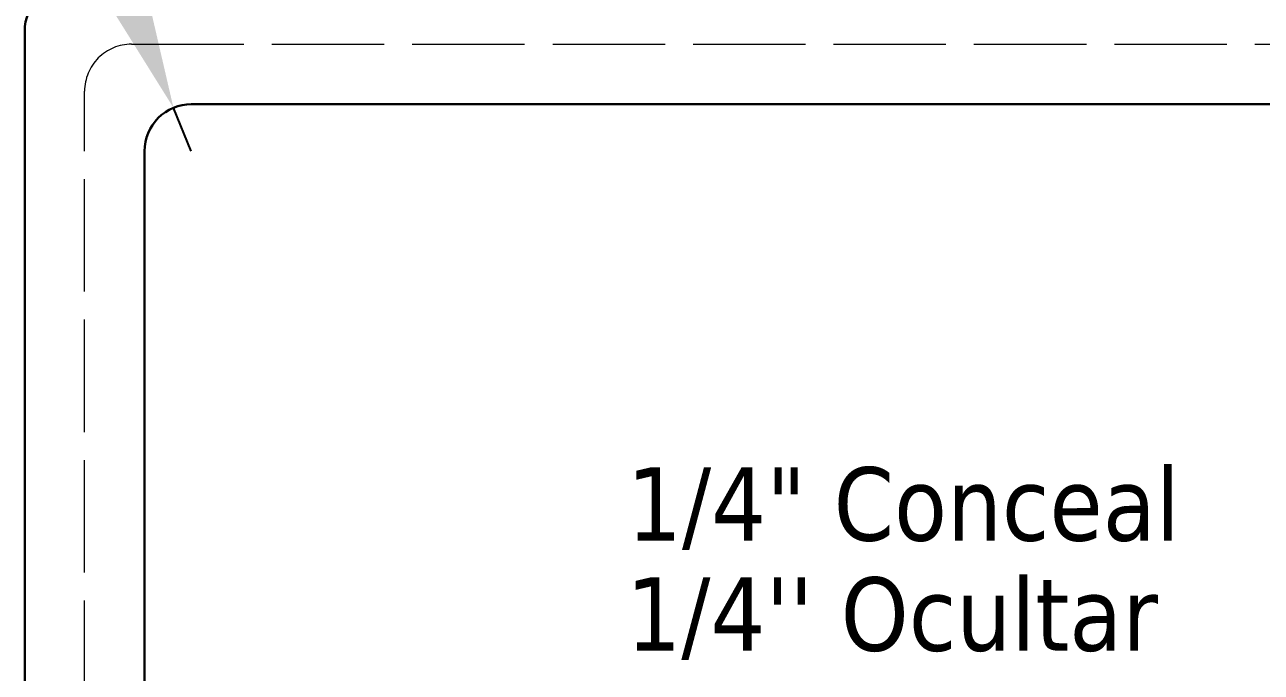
# Model space of a CAD drawing. Header units: millimetres. Extents: x 24811 to 87764, y -117823 to -2257.
# Drawn here: x 86903.6 to 87035.7, y -117280.3 to -117211.1 of the extents above; entities that cross this region are included whole.
import ezdxf

# ---------------------------------------------------------------- set-up
doc = ezdxf.new("R2010")
doc.units = ezdxf.units.MM
doc.header["$PDSIZE"] = -1
doc.linetypes.add('ACAD_ISO02W100', pattern=[15, 12, -3])
doc.layers.add('尺寸標注', color=1, linetype='Continuous', lineweight=30)
doc.styles.add('DIM', font='txt.shx', dxfattribs={"width": 0.7, "bigfont": 'chineset.shx'})
doc.dimstyles.new('mm+in', dxfattribs={"dimscale": 2, "dimtxt": 10, "dimasz": 9, "dimexe": 1.25, "dimexo": 0.625, "dimgap": 2, "dimtad": 1, "dimtoh": 1, "dimdec": 1, "dimtxsty": 'DIM', "dimcen": 0, "dimclrd": 1, "dimclre": 1, "dimclrt": 3, "dimadec": 0, "dimazin": 0, "dimtfac": 1, "dimtdec": 1, "dimtmove": 0, "dimatfit": 3, "dimfxl": 1, "dimarcsym": 0})

# ---------------------------------------------------------------- blocks, each defined once
blk = doc.blocks.new('ggg')
at = {"layer": '尺寸標注', "char_height": 7.839, "attachment_point": 1}
for s, insert, width in [('{\\fTahoma|b0|i0|c163|p34;1/4" Conceal}', (86900.86, -116222.3), 64.3462), ("{\\fTahoma|b0|i0|c163|p34;1/4\\fTahoma|b0|i0|c0|p34;''\\fTahoma|b0|i0|c163|p34; Ocultar}", (86900.78, -116234.06), 68.6218)]:
    blk.add_mtext(s, dxfattribs=dict(at, insert=insert, width=width))
blk = doc.blocks.new('*D51')
at = {"layer": 'Defpoints', "color": 0}
for p in [(86919.52, -117220.01), (86921.43, -117224.63)]:
    blk.add_point(p, dxfattribs=at)
at = {"layer": '尺寸標注', "color": 1, "lineweight": -2}
for p, q in [((87221.46, -117182.25), (86903.88, -117182.25)), ((86903.88, -117182.25), (86912.63, -117203.38)), ((86921.43, -117224.63), (86919.52, -117220.01))]:
    blk.add_line(p, q, dxfattribs=at)
at = {"layer": '尺寸標注', "color": 1}
blk.add_solid([(86915.4, -117202.23), (86909.86, -117204.53), (86919.52, -117220.01)], dxfattribs=at)
at = {"layer": '尺寸標注', "color": 3, "insert": (87142.13, -117168.25), "char_height": 20, "attachment_point": 5, "style": 'DIM'}
blk.add_mtext('R5mm [R3/16"]', dxfattribs=at)

msp = doc.modelspace()

# ---------------------------------------------------------------- linework, layer by layer
at = {"color": 2, "linetype": 'ACAD_ISO02W100', "lineweight": 9}
msp.add_lwpolyline([(86915.03, -117213.23), (87616.23, -117213.23, -0.414214), (87621.23, -117218.23), (87621.23, -117614.63, -0.414214), (87616.23, -117619.63), (86915.03, -117619.63, -0.414214), (86910.03, -117614.63), (86910.03, -117218.23, -0.414214)], format="xyb", close=True, dxfattribs=at)
at = {"color": 3, "lineweight": 30}
msp.add_lwpolyline([(86921.43, -117219.63), (87609.83, -117219.63, -0.414214), (87614.83, -117224.63), (87614.83, -117608.23, -0.414214), (87609.83, -117613.23), (86921.43, -117613.23, -0.414214), (86916.43, -117608.23), (86916.43, -117224.63, -0.414214)], format="xyb", close=True, dxfattribs=at)
at = {"layer": '尺寸標注', "color": 0}
msp.add_lwpolyline([(86908.63, -117206.83), (87622.63, -117206.83, -0.414214), (87627.63, -117211.83), (87627.63, -117621.03, -0.414214), (87622.63, -117626.03), (86908.63, -117626.03, -0.414214), (86903.63, -117621.03), (86903.63, -117211.83, -0.414214)], format="xyb", close=True, dxfattribs=at)

# ---------------------------------------------------------------- block references
msp.add_blockref('ggg', (67.1, -1036.08), dxfattribs=at)

# ---------------------------------------------------------------- dimensions: what is measured, and where the dimension line sits
dim = msp.add_radius_dim(center=(86921.43, -117224.63), mpoint=(86919.52, -117220.01), dimstyle='mm+in', override={"dimpost": 'mm', "dimfxl": 0.2}, dxfattribs=at)
dim.commit()
dim.dimension.update_dxf_attribs({"geometry": '*D51', "text_midpoint": (87142.13, -117182.25), "dimtype": 164})

doc.saveas('drawing.dxf')
